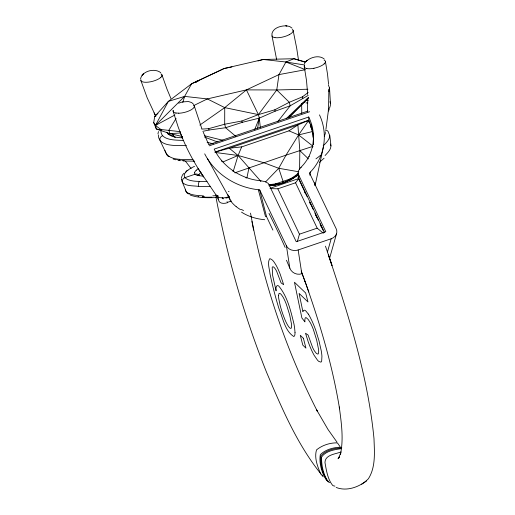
<?xml version="1.0" encoding="UTF-8"?>
<svg xmlns="http://www.w3.org/2000/svg" width="515" height="515" viewBox="0 0 515 515"><rect width="100%" height="100%" fill="white"/><g stroke="black" fill="none" stroke-linecap="round" stroke-linejoin="round"><path stroke-width="0.77" d="M182.278 136.514L169.853 133.597L156.322 128.962L153.702 122.564L154.725 116.461L168.386 101.371L191.58 83.803L224.128 68.514L263.204 59.483L285.922 62.006L305.44 69.699L278.976 74.598L246.428 89.887L224.727 107.622L224.695 124.224L225.596 127.726L235.838 136.378M307.803 99.047L307.429 111.819M235.535 172.75L231.995 170.027A62.399 52.318 -0.8 0 1 221.785 160.725A63.931 53.599 -0.8 0 1 214.182 149.105L308.73 117.002A65.675 55.06 -0.8 0 1 311.639 124.611A62.991 52.807 -0.8 0 1 313.435 137.383L313.326 140.215A62.991 52.807 -0.8 0 1 312.489 146.247L312.502 146.994M299.588 169.538L299.827 150.586L297.882 124.933L308.775 120.24A56.708 36.069 39 0 1 312.599 131.512A51.564 35.393 51.9 0 1 313.455 139.159M330.482 144.065C332.31 148.539 327.81 152.524 325.087 155.517M325.235 130.153A3.637 3.335 -46.2 0 1 328.628 132.934C332.014 137.64 326.31 142.642 323.188 145.874M328.551 109.051L328.86 89.134M328.512 109.605L325.956 129.123M315.206 184.28L315.026 185.664M185.342 189.243L185.458 190.582L186.25 191.857M157.951 133.874L158.453 131.537M140.563 78.84C142.153 70.922 154.809 67.755 160.77 72.712M201.745 129.111L208.672 128.666L224.695 124.224L241.876 120.993L258.408 114.613L276.755 89.958L278.976 74.598L285.922 62.006L293.988 58.723L305.382 61.98M271.811 34.286C272.841 27.668 281.164 25.557 286.913 25.872L285.819 25.808L289.552 26.432L292.037 28.145M309.85 175.229L310.345 172.061C324.907 157.281 328.332 133.488 319.467 114.871M257.597 128.196L259.315 118.115L258.408 114.613L246.428 89.887L207.345 98.919L193.943 105.459M158.324 134.846C158.427 147.715 177.83 145.127 186.475 145.7M246.936 177.72L248.977 167.851L238.084 155.466L229.272 148.23L214.987 152.131M304.288 66.229L304.41 65.849M315.064 185.6L323.343 147.187M160.88 129.922C160.178 140.872 176.04 140.016 183.514 140.441M181.538 179.265C181.814 186.816 193.267 185.464 198.655 186.404M140.898 79.632L140.853 79.806A10.982 3.811 -14.4 0 0 141.355 81.209M327.476 251.899L331.19 238.754A9.038 7.577 -0.8 0 0 336.224 228.879L309.496 172.989L310.345 172.061M329.446 258.794L336.649 233.359M181.312 177.913L182.529 174.9L184.067 173.207M297.335 241.593L299.447 234.177L277.836 188.805L270.819 188.625M182.799 102.472L184.628 96.395L191.58 83.803L224.128 68.514L231.93 66.931M233.25 171.366L238.084 155.466L241.677 146.891L288.954 130.842L297.882 124.933L229.272 148.23L241.677 146.891M298.372 175.866L298.088 177.656A4.963 4.165 -0.8 0 0 298.436 178.982L298.372 174.36A4.963 4.165 -0.8 0 1 298.024 173.04L298.713 170.349L301.043 167.221A48.365 40.543 -0.8 0 0 308.987 156.232M198.906 174.836L199.781 173.491A23.053 7.229 -10.6 0 1 200.123 173.13L200.998 172.383M181.595 179.059L181.756 178.647M328.879 91.477L329.523 87.981L328.351 84.891M325.326 62.412L325.428 62.077A10.982 3.811 -14.6 0 0 324.109 60.146M254.622 129.78L259.315 118.115L275.165 111.169L290.203 105.787L308.189 95.404M161.877 76.014L161.987 75.654A10.976 3.811 -14.4 0 0 160.899 73.857M304.391 63.899L304.938 62.656M324.386 136.192L325.338 133.353L325.197 131.705M265.573 181.917L278.731 168.283L286.031 155.131L298.597 134.924L308.775 120.24L214.987 152.08M328.409 111.021L329.246 109.528M176.066 118.489L168.952 130.095L169.853 133.597L180.604 133.012M196.234 82.387L197.071 81.113L198.636 80.977M328.216 110.159L329.922 107.139L330.521 104.622L329.523 87.981M277.836 188.805L295.559 182.786L298.803 178.551L324.456 232.394M277.778 121.585L290.203 105.787L289.295 102.285L276.755 89.958L246.428 89.887M336.179 487.448C347.001 491.825 360.558 486.733 368.367 478.796C375.924 467.002 374.424 451.919 373.987 438.548C367.858 375.416 348.204 314.549 328.345 254.629L332.021 265.502L325.461 246.164M337.969 458.749L339.52 456.914L338.458 458.363L340.833 452.672L340.441 454.359C343.801 438.741 341.329 422.609 339.282 406.985L339.572 408.852C332.503 365.232 319.706 322.738 304.932 281.158L308.826 292.018M288.265 118.019L308.504 97.708M288.999 117.401L308.266 98.172M308.195 92.494L302.466 96.82L289.295 102.285L274.81 109.811L258.408 114.613L224.727 107.622L207.345 98.919L184.628 96.395L155.414 125.46L156.322 128.962L160.995 130.147M196.202 170.265L198.481 168.373M286.263 118.598L308.331 97.605M154.725 116.461L157.983 113.397M324.276 63.821L323.838 64.201A10.982 3.811 -14.6 0 1 313.899 68.276M324.077 158.234L319.351 162.341M305.852 61.472L307.088 60.384L305.859 61.523C310.455 57.262 319.1 54.584 324.341 59.109M195.822 82.091L197.071 81.113M269.345 185.175A37.363 12.997 -6.1 0 0 275.235 184.441L276.227 183.681L289.578 179.143A38.528 36.52 77.7 0 0 298.43 173.008M194.516 166.326C177.714 174.141 183.102 181.492 199.588 181.383M199.826 125.068L224.727 107.622M361.691 484.235L366.5 481.055M174.952 114.967L155.414 125.46L153.702 122.564M298.539 174.083A37.363 14.948 -22.2 0 1 290.46 179.272L283.134 182.883L275.686 184.795A48.565 40.717 -0.8 0 1 269.287 185.522M229.31 196.472L225.795 197.638L222.197 197.96M297.953 174.675A48.365 40.543 -0.8 0 1 290.074 179.909L283.134 182.889L275.235 184.434M223.04 161.903L238.084 155.466L263.77 162.689L278.731 168.283L298.79 171.772M178.692 103.18L182.213 102.009M234.795 172.847L286.031 155.131L313.088 146.292L298.597 134.924L288.954 130.842M208.742 144.734L307.938 111.053M209.199 145.835L309.637 111.736M231.467 200.992L227.424 202.369L227.025 201.693M270.014 188.323L298.803 178.551M299.447 234.177L317.176 228.158L323.349 233.237M331.19 238.754L298.153 249.968L301.809 273.665M260.339 127.591L259.315 118.115L242.23 122.351L225.596 127.726L209.026 130.025L202.775 131.344M184.628 96.395L168.386 101.371L155.414 125.46L160.957 129.516L180.256 131.66M258.009 60.944L263.204 59.483L293.988 58.723L305.331 62.251M298.597 134.924L312.599 131.512L312.592 133.07A54.996 43.151 -60.1 0 0 310.288 125.023M341.059 451.932C335.458 454.172 325.21 454.629 324.965 462.451C326.349 470.253 327.585 479.04 332.632 485.355A4.564 4.326 -55.5 0 0 333.714 485.89L334.956 486.121M182.606 101.906L188.471 101.532L191.696 102.569L193.479 104.204M217.897 195.578L212.811 195.855M218.096 196.988L217.536 197.02M217.163 197.039L216.242 197.091M215.869 197.11L215.502 197.123M210.133 186.359L198.764 186.411M193.028 159.566C184.132 159.026 168.077 161.671 164.948 150.515M216.448 197.606C207.7 197.779 198.526 198.133 190.196 195.043M194.741 161.163L183.128 160.989M178.673 113.248L179.555 113.203A10.924 3.805 -14.2 0 0 194.277 106.702A10.976 3.798 -14.4 0 0 193.421 104.944M276.755 89.958L307.867 89.237M207.043 181.557L199.614 181.383M306.328 99.292L307.21 99.298M302.968 102.388L304.68 102.421M182.465 137.911C177.051 137.351 169.963 137.37 166.725 132.213M204.494 197.097L203.019 197.007M203.032 176.053L202.176 175.995A21.231 6.978 -10 0 1 197.438 175.332M204.017 197.097L203.522 197.065M203.283 197.045L202.556 196.994M305.942 102.865L307.532 102.994M184.37 160.674L181.801 160.397M341.535 448.642C334.66 449.544 325.725 450.953 321.592 457.056C321.309 465.463 323.459 474.991 328.338 481.892A4.564 4.217 -47.6 0 0 329.4 482.413L329.8 482.523M305.228 100.29L308.247 100.689M272.905 230.096L266.545 216.628L265.495 216.538L258.311 189.726C236.089 187.344 214.897 173.967 204.693 153.843M258.485 189.745L259.689 189.9L286.411 245.797L289.829 268.206A9.347 8.961 23.7 0 0 301.841 273.755M215.824 152.543L238.084 155.466M246.273 177.9L246.267 177.527A48.565 40.717 -0.8 0 0 260.828 180.784L265.193 181.666L267.974 183.211A4.97 4.165 -0.8 0 1 268.83 184.389L296.241 241.722L325.783 231.692L298.372 174.36M289.578 179.143L290.454 179.265M274.933 37.627L274.328 37.511A10.976 3.817 -14.6 0 1 272.023 35.181A10.931 3.779 -14.8 0 1 272.178 34.788M176.124 113.113L175.512 112.997M198.056 196.44L198.784 196.55M285.922 62.006L304.687 65.006M177.99 160.307L180.469 160.699M179.993 160.12L178.84 159.901M207.127 142.359L213.339 143.82M204.301 135.683L222.976 140.344M175.718 159.792L173.143 159.026M327.855 480.656L327.456 480.553A4.564 4.159 -45 0 1 326.407 480.038C321.727 472.995 318.914 463.075 320.311 454.661C325.409 449.608 333.669 447.22 340.73 447.258A4.564 4.159 -45 0 1 341.786 447.773M341.554 448.063C334.441 448.102 325.705 450.31 320.935 455.872C320.13 464.305 322.59 474.012 327.379 480.997A4.564 4.184 -46.2 0 0 328.435 481.512M176.709 159.38L177.218 159.521M245.681 177.295L246.119 178.01M204.616 137.099L217.285 141.883M245.256 177.128L244.966 177.018A57.197 47.953 -0.8 0 1 235.703 172.454L235.709 172.834M167.954 133.919L173.98 136.282L175.345 137.286M243.55 210.59L241.297 209.373M288.979 179.432L290.08 180.166A48.365 40.543 -0.8 0 0 298.352 174.611M186.514 192.114C191.329 195.526 197.773 195.455 203.483 195.887A3.637 1.661 -87.3 0 0 205.421 197.457M299.827 150.586L308.459 158.903M282.741 182.716L283.141 183.147L290.074 179.909M216.023 197.412C227.257 257.133 243.994 315.856 266.564 372.294C281.705 407.938 297.084 444.548 321.663 474.843A4.564 3.998 -40.1 0 0 322.693 475.326M322.01 475.454L323.195 476.787M248.977 167.851L260.809 181.274M337.022 442.198L327.991 429.452L316.474 409.637L317.395 411.343C285.58 349.073 263.068 281.905 250.528 213.126M191.091 168.514L185.503 161.227M320.8 474.051C317.581 466.815 314.079 457.706 316.538 449.885C321.946 445.372 329.716 442.81 336.72 442.861A4.564 3.998 -40.1 0 1 337.756 443.351L340.003 446.589M216.339 195.41L198.919 169.731M308.343 314.111L305.987 311.144A23.407 4.603 71.2 0 0 304.288 310.178L303.399 310.635L302.891 311.678L299.093 293.421L307.983 301.945L305.665 292.99L294.458 282.246L301.88 317.974L304.925 321.901A17.98 3.534 71.2 0 1 305.247 318.083A15.431 3.032 71.2 0 1 306.155 317.671L308.163 319.403L310.281 322.641A14.735 2.897 71.2 0 1 311.832 325.776A15.598 3.064 71.2 0 1 313.365 329.51L316.667 340.067L318.515 349.17A17.697 3.476 71.2 0 1 318.656 351.867L318.457 353.309A15.456 3.038 71.2 0 1 317.845 354.108L316.3 353.335L314.395 350.863A14.156 2.781 71.2 0 1 312.618 347.509L308.112 335.059L305.511 333.231L308.388 342.308A22.866 4.493 71.2 0 0 310.803 348.449A24.012 4.719 71.2 0 0 312.084 351.294A22.969 4.513 71.2 0 0 314.202 355.395L317.465 360.114A36.159 7.107 71.2 0 0 318.721 361.356L320.864 362.135A23.761 4.674 71.2 0 0 321.675 361.009L321.933 356.258A28.866 5.678 71.2 0 0 321.283 351.005L318.965 340.718L315.888 330.701A24.405 4.796 71.2 0 0 313.706 324.926L313.242 323.813A26.864 5.279 71.2 0 0 311.832 320.633L310.036 317.002A22.364 4.397 71.2 0 0 308.343 314.111M203.644 177.044C194.213 163.01 186.044 148.075 180.108 132.22M217.285 197.779L218.482 199.82L218.379 197.425M207.539 158.768L230.244 199.485M140.898 80.565L147.181 97.818L155.582 115.811M154.03 112.824L155.858 116.345M275.216 184.106L275.686 185.052L283.141 183.147L283.115 181.492L278.731 168.283M329.909 101.68L330.495 103.605M304.487 191.638L305.485 193.724M309.811 202.775L310.481 204.165M315.47 214.607L316.802 217.394M320.465 225.049L321.791 227.83M174.366 137.08L172.692 134.035M307.017 196.472L298.809 179.239L298.771 175.184M309.753 202.215L313.172 209.393M314.884 212.985L318.302 220.163M320.015 223.755L323.433 230.932M295.559 182.786L317.176 228.158M208.594 144.245L203.283 132.31M227.675 194.406L228.486 196.189M286.462 260.249L289.829 268.206M170.954 98.558L167.027 89.192L161.942 74.894M228.583 196.08L228.866 196.782M310.809 126.684L310.963 127.07M181.879 136.713L178.216 127.115L173.156 111.414M301.507 272.029L305.215 281.963L301.185 270.987M201.841 128.686L194.264 105.948M311.33 128.023L311.466 128.454M182.381 137.988L181.827 136.218M302.466 96.82L302.82 98.178M274.81 109.811L275.165 111.169M241.876 120.993L242.23 122.351M208.672 128.666L209.026 130.025M160.957 129.516L161.298 130.836M259.689 189.9L266.545 216.628M272.01 35.934L276.632 59.553M293.125 30.469L296.659 48.017L298.552 60.39M251.944 221.45L253.605 230.134M304.262 66.622L306.515 80.578L307.68 94.483M325.454 61.684L327.521 74.147L328.551 84.099M329.78 135.355L330.997 145.867M289.726 116.165L289.81 117.407M289.301 115.959L289.391 117.549M313.435 137.383L313.468 139.79M313.326 140.215L313.384 144.065M312.444 146.962L312.438 146.408A57.197 47.953 -0.8 0 1 309.515 155.112L309.052 156.83M311.639 124.611L311.691 128.512M308.73 117.002L308.794 121.804M301.043 167.221L301.05 167.594M275.686 184.795L275.686 185.052A48.565 40.717 -0.8 0 1 268.914 185.806M260.828 180.784L260.835 181.151M233.044 170.755L233.05 171.315M221.778 160.732L221.791 161.472M301.655 103.431L301.764 113.3M289.25 34.711A10.892 3.766 -14.5 0 1 275.126 37.659M289.205 34.705A10.931 3.779 -14.8 0 0 293.08 31.235A10.931 3.792 -14.6 0 0 292.745 29.806A10.982 3.817 -14.6 0 0 292.25 29.426M161.807 76.046A10.931 3.753 -15 0 1 160.744 77.385M160.854 77.379A10.892 3.76 -14.5 0 1 150.631 81.782A10.892 3.76 -14.5 0 1 141.393 81.235M304.359 65.856A10.931 3.837 -14 0 1 304.552 65.457M306.766 68.514A10.976 3.805 -14.6 0 1 304.301 66.229M313.983 68.27A10.924 3.824 -14.7 0 1 306.728 68.534M325.21 62.476A10.937 3.721 -15.3 0 1 324.115 63.815M223.645 198.603A3.631 1.41 -88.5 0 1 222.21 197.863M222.235 197.824A9.688 5.498 -17.7 0 1 216.01 194.87M175.435 112.972A10.924 3.805 -14.2 0 1 173.504 112.051M173.098 110.674A10.924 3.805 -14.2 0 1 173.22 110.313M178.821 113.113A10.937 3.669 -13.9 0 1 176.291 113.017M173.549 112.07A10.931 3.792 -14.4 0 1 173.162 110.654M229.323 197.071A6.882 3.85 -13.3 0 1 225.86 198.082M162.489 135.773A3.637 3.335 -46.2 0 0 160.178 140.801L166.892 154.861A3.637 3.335 -46.2 0 0 169.145 156.573M227.43 202.736A9.347 5.44 -27 0 1 218.579 199.788M309.116 122.293A54.996 43.151 -60.1 0 1 309.425 122.963M276.227 183.694A38.528 38.4 -82.7 0 1 269.049 184.505M313.378 143.691A51.564 35.393 51.9 0 1 313.307 144.573M313.081 135.818A51.918 35.644 -52.4 0 1 313.371 138.458M264.704 219.718A44.226 31.183 -4.1 0 1 241.509 212.135M298.159 249.981A9.038 7.577 -0.8 0 1 286.404 245.797M312.431 132.336A62.991 52.807 -0.8 0 1 313.326 138.097M309.225 122.557A65.675 55.06 -0.8 0 1 309.438 123.021M310.23 124.907A65.675 55.06 -0.8 0 1 311.408 128.261M240.627 209.689A44.123 23.465 4.1 0 1 236.147 206.605M236.121 206.579A44.348 22.274 6.6 0 1 228.692 197.084M314.845 182.619A44.316 26.774 -31.4 0 1 314.684 184.422M269.004 213.397A152.846 18.141 68.9 0 1 285.13 247.412M197.367 175.364A13.969 4.641 -10.4 0 1 195.011 174.237M198.919 175.409A3.637 3.335 -46.2 0 0 195.108 174.205L184.898 177.675A3.637 3.335 -46.2 0 0 182.516 182.542L186.391 191.998A3.637 3.335 -46.2 0 0 189.707 193.917M195.024 174.231A13.969 4.648 -10.4 0 1 194.702 172.589M198.578 186.404A3.637 1.757 -86.7 0 1 199.44 181.37M320.523 155.311A72.963 28.08 -19.3 0 1 315.953 158.839M211.935 197.148A56.901 21.533 -9.8 0 1 202.189 197.071M198.88 175.37A10.197 3.283 -7.8 0 1 198.97 174.83M185.773 172.235A3.637 2.968 53.8 0 1 187.917 170.323M194.561 172.609A21.231 7.068 -9.9 0 1 196.228 170.265M203.129 196.923A37.312 12.663 -8 0 1 202.884 196.904M218.212 196.003A66.326 25.608 -9.5 0 1 216.088 196.125M229.053 191.49A96.163 41.651 -10.5 0 1 228.345 191.58M295.018 332.458L294.953 334.126A22.789 4.481 71.2 0 1 294.529 335.799A23.49 4.616 71.2 0 1 293.717 336.482C284.789 330.785 282.928 317.909 278.988 308.678C275.441 297.174 272.39 285.503 269.989 273.703C269.57 268.952 267.24 263.435 269.506 258.916L270.027 258.717C272.879 259.463 274.321 262.547 275.84 264.826A20.465 4.023 71.2 0 1 278.074 269.197A20.4 4.011 71.2 0 1 280.276 274.456L283.668 284.698L281.068 282.877L276.652 271.276A12.83 2.524 71.2 0 0 275.197 268.779L274.295 267.646A16.628 3.27 71.2 0 0 273.748 267.137A14.999 2.948 71.2 0 0 272.21 267.446L272.596 275.268L276.085 290.859C276.195 289.205 275.441 286.218 277.488 285.542A23.542 4.629 71.2 0 1 278.847 286.166C287.505 296.672 290.685 310.642 293.878 323.613A30.578 6.013 71.2 0 1 294.606 327.855L295.018 332.458M278.557 295.636L278.551 296.067A15.701 3.09 71.2 0 0 278.763 298.7L280.173 305.427A22.918 4.506 71.2 0 0 283.121 314.974L284.641 318.94A15.508 3.051 71.2 0 0 286.565 323.163A15.946 3.135 71.2 0 0 289.829 327.958L290.621 328.383A13.712 2.697 71.2 0 0 291.284 328.004L291.619 326.207A16.029 3.154 71.2 0 0 291.535 324.238L289.668 314.903L286.462 304.597A15.18 2.987 71.2 0 0 285.58 302.376A15.598 3.064 71.2 0 0 284.686 300.316L284.389 299.685A14.156 2.781 71.2 0 0 282.954 296.955L281.325 294.619A19.937 3.92 71.2 0 0 280.559 293.846L279.735 293.363A15.289 3.006 71.2 0 0 278.898 293.801L278.557 295.636M143.292 73.948L142.108 75.093L143.292 73.948M303.399 338.278L300.277 335.284L302.82 345.134L305.942 348.127L303.399 338.278"/></g></svg>
